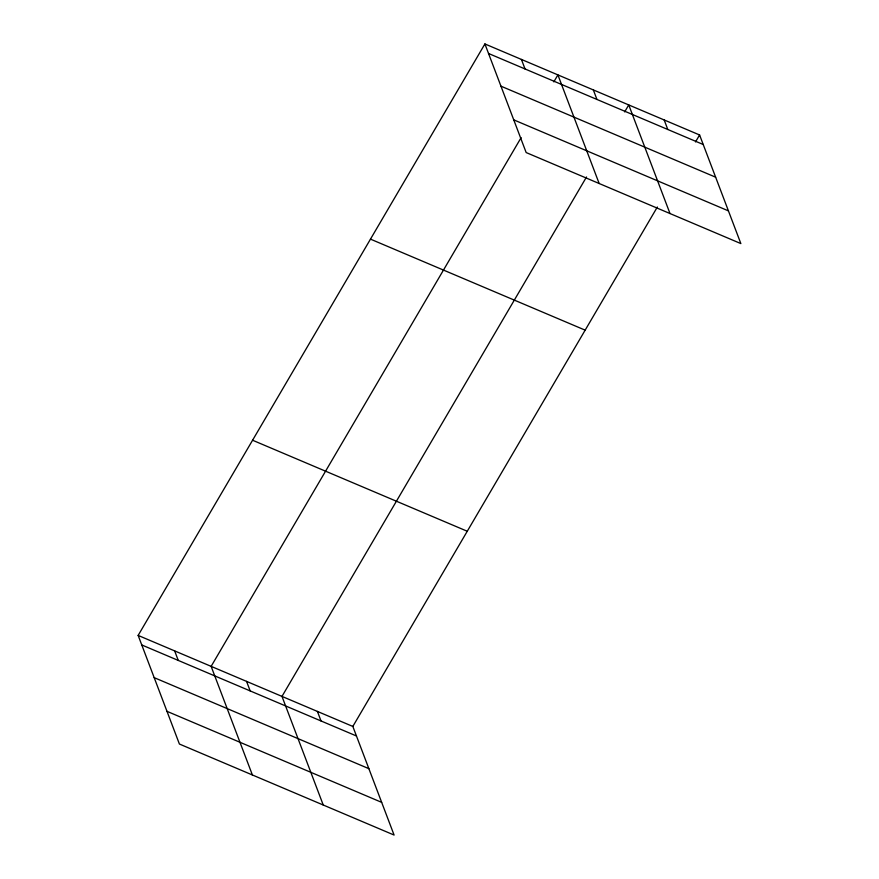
<?xml version="1.0" encoding="UTF-8"?>
<svg xmlns="http://www.w3.org/2000/svg" width="879" height="879" viewBox="0 0 879 879"><rect width="100%" height="100%" fill="white"/><g stroke="black" fill="none" stroke-linecap="round" stroke-linejoin="round"><path stroke-width="1.32" d="M138.146 635.418L352.831 726.439L394.089 835.05L179.404 744.03L138.146 635.418L484.911 43.95L699.596 134.97L740.854 243.582L526.169 152.561L484.911 43.95M521.126 137.629L211.136 666.37L252.394 774.981M553.825 81.868L557.901 74.902L599.159 183.513M586.524 176.965L281.983 696.399L323.241 805.01M624.661 111.908L628.749 104.931L670.007 213.542M352.831 726.439L657.36 207.004M695.509 141.937L699.596 134.97M488.537 53.487L703.222 144.508M500.953 86.175L715.638 177.195M513.754 119.863L728.438 210.883M370.477 239.132L585.161 330.152M252.581 440.236L467.265 531.257M141.772 644.955L356.445 735.976M154.188 677.643L368.872 768.664M166.988 711.331L381.662 802.351M664.172 119.951L667.798 129.488M593.325 89.911L596.951 99.448M521.412 59.42L525.038 68.958M317.407 711.419L321.022 720.956M246.559 681.379L250.185 690.916M174.646 650.889L178.261 660.426"/></g></svg>
